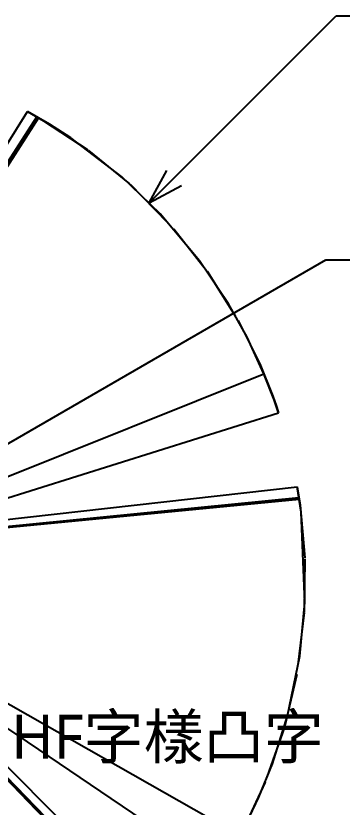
# Model space of a CAD drawing. Header units: metres. Extents: x -7 to 410, y 10 to 287.
# Drawn here: x 73.98 to 92.49, y 127.25 to 172.12 of the extents above; entities that cross this region are included whole.
import ezdxf

# ---------------------------------------------------------------- set-up
doc = ezdxf.new("R2010")
doc.units = ezdxf.units.M
doc.linetypes.add('DASHED', pattern=[4.5, 3, -1.5])
for name, color, linetype in [('DIM', 2, 'Continuous'), ('HIDDEN', 9, 'DASHED'), ('VISIBLE', 3, 'Continuous')]:
    doc.layers.add(name, color=color, linetype=linetype)
doc.styles.add('CHINESE', font='msjh.ttc')

msp = doc.modelspace()

# ---------------------------------------------------------------- linework, layer by layer
at = {"layer": 'DIM', "color": 2}
for p, q in [((81.5446729166251, 161.51114471066143), (92.15127463442332, 172.11774642845964)), ((92.15127463442332, 172.11774642845964), (112.15127463442332, 172.11774642845964)), ((81.5446729166251, 161.51114471066143), (82.53462241028626, 163.34962234174645)), ((81.5446729166251, 161.51114471066143), (83.38315054771013, 162.5010942043226)), ((60.89065938311231, 140.5643913161935), (91.57105998546987, 158.2777288628102)), ((91.57105998546987, 158.2777288628102), (109.77105998546988, 158.2777288628102))]:
    msp.add_line(p, q, dxfattribs=at)
at = {"layer": 'HIDDEN'}
for p, q in [((74.63882571673528, 166.69025266491715), (75.55146131222256, 166.1726963269484)), ((75.55146131222256, 166.1726963269484), (78.10417493246035, 164.4857288111308)), ((78.10417493246035, 164.4857288111308), (80.45456745403698, 162.56590190261596)), ((80.45456745403698, 162.56590190261596), (82.93610610323594, 160.04223141679296)), ((82.93610610323594, 160.04223141679296), (84.82600627315622, 157.6463654565446)), ((84.82600627315622, 157.6463654565446), (86.5907271915141, 154.84705108332764)), ((86.5907271915141, 154.84705108332764), (87.81571213449126, 152.38810589357846)), ((87.81571213449126, 152.38810589357846), (88.55595982451797, 150.5558791587466)), ((88.55595982451797, 150.5558791587466), (88.74368799088015, 150.02846865517571)), ((88.74368799088015, 150.02846865517571), (88.88276229147812, 149.61640215201444)), ((89.94038609741801, 145.41276820961303), (90.10476315713535, 144.37655000982187)), ((90.10476315713535, 144.37655000982187), (90.37742544460578, 141.32911770916934)), ((90.37742544460578, 141.32911770916934), (90.34190767452156, 138.2944676161189)), ((90.34190767452156, 138.2944676161189), (89.91599960458, 134.7811535337059)), ((89.91599960458, 134.7811535337059), (89.21437639807542, 131.78563266862906)), ((89.21437639807542, 131.78563266862906), (88.12922354128781, 128.6754327640041)), ((88.12922354128781, 128.6754327640041), (86.95490994347689, 126.15656613038361))]:
    msp.add_line(p, q, dxfattribs=at)
at = {"layer": 'VISIBLE'}
for p, q in [((65.62986907959055, 152.36666147669845), (74.63882571673653, 166.69025266491627)), ((75.17267856630139, 166.3925915613494), (74.63882571673528, 166.69025266491715)), ((65.97798342261763, 152.20163800261028), (75.17267856629144, 166.39259156135594)), ((75.27168345030331, 166.3358175144049), (66.046181388228, 152.17353876867458)), ((75.27168345030331, 166.3358175144049), (75.17267856630139, 166.3925915613494)), ((75.89174995573192, 165.96876298822792), (75.27168345030331, 166.3358175144049)), ((77.09257967072683, 165.19898934751285), (75.89174995573192, 165.96876298822792)), ((79.98345381659693, 162.98317327132827), (77.09257967072683, 165.19898934751285)), ((82.15769232837513, 160.89909970931637), (79.98345381659693, 162.98317327132827)), ((84.40636030895203, 158.22303200194472), (82.15769232837513, 160.89909970931637)), ((86.04163276973816, 155.7933565948174), (84.40636030895203, 158.22303200194472)), ((87.09493758870582, 153.90164775671246), (86.04163276973816, 155.7933565948174)), ((88.05609215826811, 151.82985561233698), (87.09493758870582, 153.90164775671246)), ((72.38470258574276, 145.54575658133217), (88.05609215826831, 151.82985561233656)), ((88.63200652731886, 150.3459403873951), (88.05609215826811, 151.82985561233698)), ((88.88276229147812, 149.61640215201444), (88.63200652731886, 150.3459403873951)), ((72.78094164605777, 144.5671686947995), (88.88276229147644, 149.61640215201982)), ((73.12475902255261, 143.52564074636854), (89.94038609741807, 145.4127682096114)), ((90.04051708560628, 144.809796687433), (89.94038609741801, 145.41276820961303)), ((73.21278421563886, 143.15058358095257), (90.04051708560634, 144.80979668743237)), ((90.05785788661639, 144.69699351427087), (73.23333608733323, 143.07974467929066)), ((90.05785788661639, 144.69699351427087), (90.04051708560628, 144.809796687433)), ((90.15748829733911, 143.98335097569168), (90.05785788661639, 144.69699351427087)), ((90.37149154373967, 138.85325403668304), (90.15748829733911, 143.98335097569168)), ((90.0837278005639, 135.80551577159164), (90.37149154373967, 138.85325403668304)), ((89.39372552989471, 132.43374836120674), (90.0837278005639, 135.80551577159164)), ((72.0034131394457, 133.99163625627432), (86.6896139387657, 125.6603996937299)), ((71.48549108453838, 133.0718028690631), (85.47246268849531, 123.63103803096722)), ((88.53486068113429, 129.71572900500405), (89.39372552989471, 132.43374836120674)), ((70.88555841830319, 132.15361358454868), (82.84534642187492, 120.18323200644922)), ((82.35897363394449, 119.6451105543019), (70.6046395139246, 131.79071292570805)), ((70.64720971328838, 131.850948360027), (82.43635489151954, 119.7289997684705)), ((87.75971164245937, 127.81514824573867), (88.53486068113429, 129.71572900500405)), ((87.2361884252367, 126.70750285426551), (87.75971164245937, 127.81514824573867))]:
    msp.add_line(p, q, dxfattribs=at)

# ---------------------------------------------------------------- texts
at = {"layer": 'DIM', "color": 3, "style": 'CHINESE'}
msp.add_text('凹下表面 0.1mm, 光面HF字樣凸字', height=2.5, dxfattribs=at).set_placement((40, 130))

doc.saveas('drawing.dxf')
